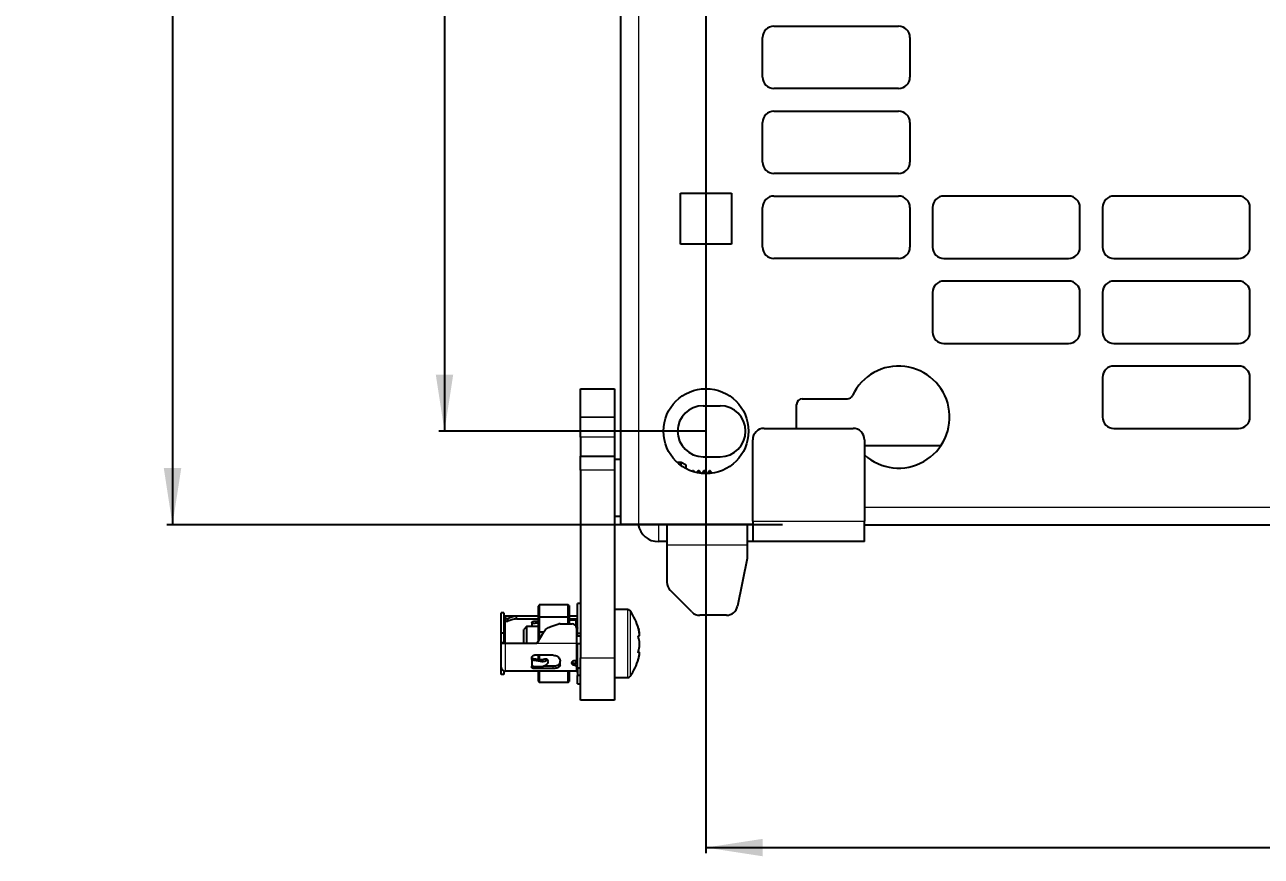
# Model space of a CAD drawing. Header units: millimetres. Extents: x -415 to 617, y -456 to 1988.
# Drawn here: x -415.1 to -196.9, y -301.2 to -154.4 of the extents above; entities that cross this region are included whole.
import ezdxf

# ---------------------------------------------------------------- set-up
doc = ezdxf.new("R2010")
doc.units = ezdxf.units.MM
doc.layers.add('FORMAT', color=7, linetype='Continuous')
doc.styles.add('SLDTEXTSTYLE0', font='TXT', dxfattribs={"width": 0.75})
doc.dimstyles.new('SLDDIMSTYLE0', dxfattribs={"dimtxt": 20, "dimasz": 10, "dimexe": 0, "dimexo": 0.0625, "dimgap": 5, "dimtad": 2, "dimdec": 1, "dimrnd": 1e-09, "dimzin": 12, "dimdsep": 46, "dimtxsty": 'SLDTEXTSTYLE0', "dimsah": 1, "dimcen": 0.09, "dimadec": 0, "dimazin": 3, "dimtfac": 1, "dimtofl": 0, "dimtmove": 0, "dimatfit": 3, "dimfxl": 0, "dimfrac": 2, "dimtolj": 1, "dimtzin": 12, "dimarcsym": 0})

# ---------------------------------------------------------------- blocks, each defined once
blk = doc.blocks.new('_D')
at = {"layer": 'FORMAT'}
for p, q in [((-281.37, 1840.35), (-390.01, 1840.35)), ((-389.01, 1840.35), (-389.01, -242.67)), ((-281.37, -242.67), (-390.01, -242.67))]:
    blk.add_line(p, q, dxfattribs=at)
for points in [[(-389.01, 1840.35), (-390.55, 1830.35), (-387.47, 1830.35)], [(-389.01, -242.67), (-387.47, -232.67), (-390.55, -232.67)]]:
    blk.add_solid(points, dxfattribs=at)
at = {"layer": 'FORMAT', "insert": (-414.79, 769.29), "char_height": 20, "attachment_point": 1, "rotation": 90, "style": 'SLDTEXTSTYLE0'}
blk.add_mtext('2083', dxfattribs=at)
blk = doc.blocks.new('_D_4')
at = {"layer": 'FORMAT'}
for p, q in [((-294.86, 798.83), (-294.86, -300.66)), ((-38.86, 798.83), (-38.86, -300.66)), ((-294.86, -299.66), (-38.86, -299.66))]:
    blk.add_line(p, q, dxfattribs=at)
for points in [[(-294.86, -299.66), (-284.86, -301.2), (-284.86, -298.12)], [(-38.86, -299.66), (-48.86, -298.12), (-48.86, -301.2)]]:
    blk.add_solid(points, dxfattribs=at)
at = {"layer": 'FORMAT', "insert": (-189.03, -273.88), "char_height": 20, "attachment_point": 1, "style": 'SLDTEXTSTYLE0'}
blk.add_mtext('256', dxfattribs=at)
blk = doc.blocks.new('_D_5')
at = {"layer": 'FORMAT'}
for p, q in [((-294.87, 1823.84), (-342.01, 1823.84)), ((-341.01, 1823.84), (-341.01, -226.16)), ((-294.87, -226.16), (-342.01, -226.16))]:
    blk.add_line(p, q, dxfattribs=at)
for points in [[(-341.01, 1823.84), (-342.55, 1813.84), (-339.47, 1813.84)], [(-341.01, -226.16), (-339.47, -216.16), (-342.55, -216.16)]]:
    blk.add_solid(points, dxfattribs=at)
at = {"layer": 'FORMAT', "insert": (-366.79, 769.29), "char_height": 20, "attachment_point": 1, "rotation": 90, "style": 'SLDTEXTSTYLE0'}
blk.add_mtext('2050', dxfattribs=at)

msp = doc.modelspace()

# ---------------------------------------------------------------- linework, layer by layer
at = {"color": 7, "linetype": 'Continuous', "lineweight": 25}
for p, q in [((-309.86, -242.66), (-309.86, 1840.34)), ((-282.86, -154.66), (-260.86, -154.66)), ((-284.86, -163.66), (-284.86, -156.66)), ((-258.86, -156.66), (-258.86, -163.66)), ((-260.86, -165.66), (-282.86, -165.66)), ((-282.86, -169.66), (-260.86, -169.66)), ((-284.86, -178.66), (-284.86, -171.66)), ((-258.86, -171.66), (-258.86, -178.66)), ((-260.86, -180.66), (-282.86, -180.66)), ((-299.36, -184.16), (-290.36, -184.16)), ((-299.36, -193.16), (-299.36, -184.16)), ((-290.36, -184.16), (-290.36, -193.16)), ((-282.86, -184.66), (-260.86, -184.66)), ((-230.86, -184.66), (-252.86, -184.66)), ((-200.86, -184.66), (-222.86, -184.66)), ((-284.86, -193.66), (-284.86, -186.66)), ((-258.86, -186.66), (-258.86, -193.66)), ((-254.86, -186.66), (-254.86, -193.66)), ((-228.86, -193.66), (-228.86, -186.66)), ((-224.86, -186.66), (-224.86, -193.66)), ((-198.86, -193.66), (-198.86, -186.66)), ((-290.36, -193.16), (-299.36, -193.16)), ((-260.86, -195.66), (-282.86, -195.66)), ((-252.86, -195.66), (-230.86, -195.66)), ((-222.86, -195.66), (-200.86, -195.66)), ((-230.86, -199.66), (-252.86, -199.66)), ((-200.86, -199.66), (-222.86, -199.66)), ((-254.86, -201.66), (-254.86, -208.66)), ((-228.86, -208.66), (-228.86, -201.66)), ((-224.86, -201.66), (-224.86, -208.66)), ((-198.86, -208.66), (-198.86, -201.66)), ((-252.86, -210.66), (-230.86, -210.66)), ((-222.86, -210.66), (-200.86, -210.66)), ((-200.86, -214.66), (-222.86, -214.66)), ((-224.86, -216.66), (-224.86, -223.66)), ((-198.86, -223.66), (-198.86, -216.66)), ((-317.01, -218.66), (-311.01, -218.66)), ((-317.01, -223.66), (-317.01, -218.66)), ((-311.01, -218.66), (-311.01, -223.66)), ((-295.36, -221.66), (-292.36, -221.66)), ((-278.86, -225.66), (-278.86, -221.42)), ((-277.86, -220.42), (-269.91, -220.42)), ((-317.01, -227.2), (-317.01, -223.66)), ((-317.01, -223.66), (-317.01, -223.66)), ((-311.01, -223.66), (-311.01, -227.2)), ((-311.01, -223.66), (-311.01, -223.66)), ((-284.61, -225.66), (-268.91, -225.66)), ((-222.86, -225.66), (-200.86, -225.66)), ((-317.01, -227.2), (-317.01, -230.55)), ((-311.01, -227.2), (-311.01, -230.55)), ((-286.61, -242.06), (-286.61, -227.66)), ((-266.91, -227.66), (-266.91, -242.06)), ((-266.91, -228.67), (-253.38, -228.67)), ((-317.01, -230.55), (-311.01, -230.55)), ((-317.01, -233.05), (-317.01, -230.55)), ((-311.01, -230.55), (-311.01, -233.05)), ((-309.86, -231.16), (-311.01, -231.16)), ((-295.36, -230.66), (-292.36, -230.66)), ((-317.01, -233.05), (-317.01, -266.16)), ((-311.01, -233.05), (-311.01, -266.16)), ((-299.23, -231.66), (-299.96, -231.66)), ((-298.36, -232.16), (-299.23, -231.66)), ((-299.23, -232.26), (-299.23, -231.66)), ((-298.36, -232.79), (-298.36, -232.16)), ((-297.23, -233.16), (-297.3, -233.25)), ((-297.09, -233.16), (-297.23, -233.16)), ((-297.23, -233.27), (-297.23, -233.16)), ((-296.95, -233.36), (-297.09, -233.16)), ((-297.09, -233.32), (-297.09, -233.16)), ((-296.23, -233.16), (-296.46, -233.49)), ((-296.09, -233.16), (-296.23, -233.16)), ((-296.23, -233.53), (-296.23, -233.16)), ((-295.78, -233.6), (-296.09, -233.16)), ((-296.09, -233.56), (-296.09, -233.16)), ((-295.23, -233.16), (-295.56, -233.63)), ((-295.09, -233.16), (-295.23, -233.16)), ((-295.23, -233.65), (-295.23, -233.16)), ((-294.74, -233.66), (-295.09, -233.16)), ((-295.09, -233.66), (-295.09, -233.16)), ((-294.23, -233.16), (-294.58, -233.65)), ((-294.11, -233.16), (-294.23, -233.16)), ((-294.23, -233.63), (-294.23, -233.16)), ((-293.86, -233.41), (-294.11, -233.16)), ((-294.11, -233.62), (-294.11, -233.16)), ((-293.86, -233.59), (-293.86, -233.41)), ((-311.01, -241.16), (-309.86, -241.16)), ((-286.61, -242.06), (-286.61, -245.66)), ((-266.91, -245.66), (-266.91, -242.06)), ((-306.76, -242.66), (-309.86, -242.66)), ((-301.76, -242.66), (-306.76, -242.66)), ((-301.76, -242.66), (-301.76, -246.26)), ((-287.61, -242.66), (-301.76, -242.66)), ((-287.61, -242.66), (-287.61, -246.26)), ((-286.61, -242.66), (-287.61, -242.66)), ((-266.91, -242.67), (-66.31, -242.67)), ((-301.76, -245.66), (-303.26, -245.66)), ((-301.76, -246.26), (-301.76, -252.83)), ((-286.61, -245.66), (-287.61, -245.66)), ((-287.61, -246.26), (-287.61, -248.66)), ((-266.91, -245.66), (-286.61, -245.66)), ((-287.61, -248.66), (-289.29, -257.05)), ((-297.35, -258.07), (-301.18, -254.24)), ((-324.3, -256.81), (-324.41, -257.04)), ((-324.41, -258.99), (-324.41, -257.04)), ((-324.3, -256.81), (-324.3, -258.96)), ((-319.21, -256.81), (-324.3, -256.81)), ((-319.21, -258.96), (-319.21, -256.81)), ((-319.01, -256.95), (-319.21, -256.81)), ((-319.01, -256.95), (-319.01, -258.98)), ((-317.01, -256.56), (-317.51, -256.56)), ((-317.51, -261.82), (-317.51, -256.56)), ((-330.51, -258.23), (-331.01, -258.23)), ((-331.01, -261.83), (-331.01, -258.23)), ((-330.51, -258.23), (-330.51, -261.83)), ((-328.31, -258.81), (-330.31, -258.81)), ((-329.81, -259.26), (-330.31, -259.26)), ((-330.31, -259.26), (-330.31, -259.72)), ((-329.81, -259.72), (-329.81, -259.26)), ((-328.31, -259.31), (-328.31, -258.81)), ((-324.41, -258.81), (-328.31, -258.81)), ((-328.31, -259.31), (-324.41, -259.31)), ((-324.3, -258.96), (-324.41, -258.99)), ((-324.41, -261.66), (-324.41, -258.99)), ((-324.3, -258.96), (-324.3, -261.66)), ((-319.21, -258.96), (-324.3, -258.96)), ((-319.21, -260.16), (-319.21, -258.96)), ((-319.01, -258.98), (-319.21, -258.96)), ((-317.71, -258.81), (-319.01, -258.81)), ((-319.01, -258.98), (-319.01, -260.16)), ((-319.01, -259.31), (-317.71, -259.31)), ((-317.81, -259.51), (-319.01, -259.51)), ((-317.81, -259.51), (-317.81, -260.53)), ((-308.69, -257.66), (-311.01, -257.66)), ((-291.25, -258.66), (-295.93, -258.66)), ((-330.51, -261.83), (-331.01, -261.83)), ((-331.01, -263.53), (-331.01, -261.83)), ((-330.51, -261.83), (-330.51, -263.53)), ((-330.31, -259.72), (-329.81, -259.72)), ((-326.51, -260.66), (-327.01, -261.16)), ((-327.01, -263.66), (-327.01, -261.16)), ((-324.41, -260.66), (-326.51, -260.66)), ((-326.51, -260.66), (-326.51, -263.66)), ((-325.61, -259.95), (-325.61, -260.12)), ((-325.61, -260.12), (-324.41, -260)), ((-325.61, -260.12), (-325.61, -260.66)), ((-325.11, -259.72), (-324.41, -259.72)), ((-323.56, -261.66), (-324.71, -263.66)), ((-324.3, -261.66), (-324.41, -261.66)), ((-324.41, -263.14), (-324.41, -261.66)), ((-323.56, -261.66), (-324.3, -261.66)), ((-324.3, -261.66), (-324.3, -262.94)), ((-320.61, -260.16), (-318.46, -260.16)), ((-317.81, -260.21), (-317.71, -260.21)), ((-317.51, -260.66), (-317.75, -260.66)), ((-317.71, -260.91), (-317.71, -263.66)), ((-317.51, -261.82), (-317.01, -261.82)), ((-317.51, -262.35), (-317.51, -261.82)), ((-306.62, -261.81), (-306.59, -261.81)), ((-330.51, -263.53), (-331.01, -263.53)), ((-331.01, -263.66), (-331.01, -263.53)), ((-330.31, -263.66), (-331.01, -263.66)), ((-331.01, -267.81), (-331.01, -263.66)), ((-330.51, -263.53), (-330.51, -263.66)), ((-324.71, -263.66), (-330.31, -263.66)), ((-317.51, -262.22), (-317.71, -262.21)), ((-317.51, -263.66), (-317.71, -263.66)), ((-317.01, -262.35), (-317.51, -262.35)), ((-317.51, -267.98), (-317.51, -263.66)), ((-317.51, -263.66), (-317.01, -263.66)), ((-325.61, -266.48), (-325.61, -266.15)), ((-321.81, -265.71), (-325.11, -265.71)), ((-324.41, -266.43), (-324.41, -265.71)), ((-324.3, -265.71), (-324.3, -266.48)), ((-317.01, -273.66), (-317.01, -266.16)), ((-311.01, -266.16), (-311.01, -273.66)), ((-306.66, -265.19), (-306.81, -265.19)), ((-331.01, -269.09), (-331.01, -267.81)), ((-325.61, -266.48), (-325.61, -267.61)), ((-325.61, -267.82), (-325.61, -267.61)), ((-321.81, -268.05), (-325.11, -268.05)), ((-323.53, -267.6), (-321.81, -267.6)), ((-322.73, -266.71), (-322.96, -266.42)), ((-322.68, -266.85), (-322.68, -266.88)), ((-320.61, -267.41), (-320.61, -266.73)), ((-318.51, -267.15), (-318.51, -267.03)), ((-317.96, -266.61), (-317.71, -266.61)), ((-317.96, -267.11), (-317.71, -267.11)), ((-317.96, -267.51), (-317.71, -267.51)), ((-317.81, -266.61), (-317.81, -267.11)), ((-317.81, -266.66), (-317.55, -266.66)), ((-317.01, -267.98), (-317.51, -267.98)), ((-317.51, -267.98), (-317.51, -269.29)), ((-330.51, -269.09), (-331.01, -269.09)), ((-330.51, -268.48), (-330.51, -269.09)), ((-328.31, -268.51), (-330.31, -268.51)), ((-317.71, -268.51), (-328.31, -268.51)), ((-324.41, -270.28), (-324.41, -268.51)), ((-324.41, -270.28), (-324.3, -270.5)), ((-324.3, -268.51), (-324.3, -270.5)), ((-319.21, -270.5), (-324.3, -270.5)), ((-319.21, -270.5), (-319.21, -268.51)), ((-319.21, -270.5), (-319.01, -270.37)), ((-319.01, -268.51), (-319.01, -270.37)), ((-317.51, -270.76), (-317.51, -269.29)), ((-317.01, -269.29), (-317.51, -269.29)), ((-311.01, -269.66), (-308.69, -269.66)), ((-317.51, -270.76), (-317.01, -270.76)), ((-311.01, -273.66), (-317.01, -273.66))]:
    msp.add_line(p, q, dxfattribs=at)
at = {"color": 8, "linetype": 'Continuous', "lineweight": 18}
for p, q in [((-306.76, 1840.34), (-306.76, -242.66)), ((-317.01, -223.66), (-311.01, -223.66)), ((-311.01, -223.66), (-317.01, -223.66)), ((-311.01, -227.2), (-317.01, -227.2)), ((-311.01, -233.05), (-317.01, -233.05)), ((-266.91, -239.57), (-66.31, -239.57)), ((-286.61, -242.06), (-266.91, -242.06)), ((-303.26, -242.66), (-303.26, -245.66)), ((-287.61, -246.26), (-301.76, -246.26)), ((-317.71, -260.21), (-317.71, -259.31)), ((-308.69, -257.66), (-308.69, -263.93)), ((-308.25, -257.89), (-308.25, -263.92)), ((-330.31, -259.72), (-330.31, -263.66)), ((-330.31, -263.66), (-330.31, -268.51)), ((-317.71, -263.66), (-324.71, -263.66)), ((-317.71, -266.61), (-317.71, -263.66)), ((-308.69, -263.93), (-308.69, -269.66)), ((-308.25, -263.92), (-308.25, -269.43)), ((-317.01, -266.16), (-311.01, -266.16)), ((-325.11, -267.6), (-325.11, -268.05)), ((-321.81, -268.05), (-321.81, -267.6)), ((-317.96, -267.11), (-317.96, -267.51)), ((-317.71, -268.51), (-317.71, -267.51))]:
    msp.add_line(p, q, dxfattribs=at)
at = {"color": 7, "linetype": 'Continuous', "lineweight": 25, "flags": 128}
for points in [[(-330.31, -258.81), (-330.45, -258.82), (-330.51, -258.84)], [(-317.51, -259.28), (-317.57, -259.3), (-317.71, -259.31)], [(-317.51, -260.18), (-317.57, -260.2), (-317.71, -260.21)], [(-306.59, -261.76), (-306.71, -261.24), (-306.78, -260.99)], [(-306.78, -266.36), (-306.71, -266.09), (-306.6, -265.58)], [(-317.81, -266.78), (-317.77, -266.7), (-317.75, -266.66)], [(-317.51, -266.73), (-317.52, -266.71), (-317.53, -266.69), (-317.55, -266.67), (-317.57, -266.65), (-317.6, -266.63), (-317.64, -266.62), (-317.67, -266.61), (-317.71, -266.61)], [(-317.51, -267.13), (-317.57, -267.12), (-317.71, -267.11)]]:
    msp.add_lwpolyline(points, dxfattribs=at)
at = {"color": 7, "linetype": 'Continuous', "lineweight": 25}
msp.add_circle((-294.86, -226.16), 7.5, dxfattribs=at)
for centre, radius, start, end in [((-282.86, -156.66), 2, 90, 180), ((-260.86, -156.66), 2, 0, 90), ((-282.86, -163.66), 2, 180, 270), ((-260.86, -163.66), 2, 270, 0), ((-282.86, -171.66), 2, 90, 180), ((-260.86, -171.66), 2, 0, 90), ((-282.86, -178.66), 2, 180, 270), ((-260.86, -178.66), 2, 270, 0), ((-282.86, -186.66), 2, 90, 180), ((-260.86, -186.66), 2, 0, 90), ((-252.86, -186.66), 2, 90, 180), ((-230.86, -186.66), 2, 0, 90), ((-222.86, -186.66), 2, 90, 180), ((-200.86, -186.66), 2, 0, 90), ((-282.86, -193.66), 2, 180, 270), ((-260.86, -193.66), 2, 270, 0), ((-252.86, -193.66), 2, 180, 270), ((-230.86, -193.66), 2, 270, 0), ((-222.86, -193.66), 2, 180, 270), ((-200.86, -193.66), 2, 270, 0), ((-252.86, -201.66), 2, 90, 180), ((-230.86, -201.66), 2, 0, 90), ((-222.86, -201.66), 2, 90, 180), ((-200.86, -201.66), 2, 0, 90), ((-252.86, -208.66), 2, 180, 270), ((-230.86, -208.66), 2, 270, 0), ((-222.86, -208.66), 2, 180, 270), ((-200.86, -208.66), 2, 270, 0), ((-260.86, -223.67), 9, 227.7612, 154.8493), ((-222.86, -216.66), 2, 90, 180), ((-200.86, -216.66), 2, 0, 90), ((-269.91, -219.42), 1, 270, 334.8493), ((-295.36, -226.16), 4.5, 90, 270), ((-292.36, -226.16), 4.5, 270, 90), ((-277.86, -221.42), 1, 90, 180), ((-222.86, -223.66), 2, 180, 270), ((-200.86, -223.66), 2, 270, 0), ((-284.61, -227.66), 2, 90, 180), ((-268.91, -227.66), 2, 0, 90), ((-303.26, -242.06), 3.6, 189.5941, 270), ((-299.76, -252.83), 2, 180, 225), ((-291.25, -256.66), 2, 270, 348.6901), ((-330.31, -259.51), 0.2, 90, 180), ((-317.71, -258.61), 0.2, 270, 0), ((-308.69, -258.2), 0.54, 35.2515, 90), ((-316.41, -263.66), 10, 15.4963, 35.2515), ((-295.93, -256.66), 2, 225, 270), ((-320.61, -260.91), 0.75, 90, 105.0484), ((-318.46, -260.91), 0.75, 0, 90), ((-317.61, -260.58), 0.0996, 305.5332, 356.0721), ((-330.31, -267.81), 0.7, 180, 270), ((-317.69, -267.69), 0.183, 7.3339, 95.8124), ((-316.41, -263.66), 10, 324.7485, 344.3485), ((-317.71, -268.71), 0.2, 0, 90), ((-308.69, -269.12), 0.54, 270, 324.7485)]:
    msp.add_arc(centre, radius, start, end, dxfattribs=at)
for points, knots in [([(-330.31, -258.81), (-330.31, -258.84), (-330.31, -258.9), (-330.31, -259.15), (-330.31, -259.26)], [0, 0, 0, 0, 0.559866, 1, 1, 1, 1]), ([(-328.31, -258.81), (-328.59, -258.84), (-329.09, -258.9), (-329.59, -259.15), (-329.81, -259.26)], [0, 0, 0, 0, 0.5599109, 1, 1, 1, 1]), ([(-328.31, -259.31), (-328.59, -259.33), (-329.09, -259.38), (-329.59, -259.61), (-329.81, -259.72)], [0, 0, 0, 0, 0.559868, 1, 1, 1, 1]), ([(-325.61, -259.95), (-325.61, -259.92), (-325.6, -259.87), (-325.51, -259.8), (-325.38, -259.75), (-325.24, -259.72), (-325.15, -259.72), (-325.11, -259.72)], [0, 0, 0, 0, 0.214295, 0.42863, 0.64223, 0.856153, 1, 1, 1, 1]), ([(-323.56, -261.66), (-323.39, -261.44), (-323.04, -261), (-322.05, -260.53), (-321.29, -260.32), (-320.81, -260.18)], [0, 0, 0, 0, 0.254027, 0.526591, 1, 1, 1, 1]), ([(-317.51, -260.88), (-317.51, -260.89), (-317.51, -260.91), (-317.53, -260.94), (-317.57, -260.97), (-317.65, -260.98), (-317.7, -260.99), (-317.72, -261)], [0, 0, 0, 0, 0.187462, 0.362386, 0.517277, 0.750642, 1, 1, 1, 1]), ([(-306.81, -266.46), (-306.81, -266.46), (-306.81, -266.45), (-306.8, -266.43), (-306.76, -266.28), (-306.68, -265.96), (-306.61, -265.59), (-306.58, -265.31), (-306.6, -265.16), (-306.68, -265.2), (-306.76, -265.22), (-306.79, -265.22), (-306.81, -265.2), (-306.81, -265.18), (-306.81, -265.16), (-306.81, -265.13), (-306.8, -265.07), (-306.74, -264.83), (-306.65, -264.47), (-306.58, -263.98), (-306.59, -263.48), (-306.65, -263.05), (-306.73, -262.73), (-306.79, -262.51), (-306.8, -262.44), (-306.81, -262.39), (-306.81, -262.37), (-306.81, -262.34), (-306.8, -262.32), (-306.76, -262.28), (-306.67, -262.29), (-306.61, -262.26), (-306.58, -262.11), (-306.61, -261.79), (-306.68, -261.4), (-306.76, -261.06), (-306.8, -260.92), (-306.81, -260.88), (-306.81, -260.86), (-306.81, -260.86), (-306.81, -260.87), (-306.8, -260.9), (-306.76, -261.03), (-306.73, -261.17), (-306.71, -261.26)], [0, 0, 0, 0, 0.002669, 0.006422, 0.016822, 0.063309, 0.118617, 0.153644, 0.188957, 0.265945, 0.291246, 0.303925, 0.310299, 0.31305, 0.315831, 0.318218, 0.322425, 0.335452, 0.396277, 0.457638, 0.493644, 0.54503, 0.602606, 0.617005, 0.624239, 0.627149, 0.630093, 0.632606, 0.636406, 0.647212, 0.695726, 0.751897, 0.78647, 0.821241, 0.889001, 0.922439, 0.936242, 0.940574, 0.943357, 0.945726, 0.94809, 0.952284, 0.965237, 1, 1, 1, 1]), ([(-306.59, -261.8), (-306.59, -261.8), (-306.58, -261.81), (-306.59, -261.76), (-306.59, -261.75)], [0, 0, 0, 0, 0.963374, 1, 1, 1, 1]), ([(-317.51, -261.95), (-317.51, -261.96), (-317.51, -261.97), (-317.53, -262), (-317.57, -262.02), (-317.64, -262.01), (-317.69, -262.01), (-317.71, -262.01)], [0, 0, 0, 0, 0.195302, 0.377541, 0.538909, 0.761383, 1, 1, 1, 1]), ([(-325.61, -266.15), (-325.61, -266.1), (-325.6, -266.01), (-325.51, -265.87), (-325.38, -265.77), (-325.24, -265.72), (-325.15, -265.71), (-325.11, -265.71)], [0, 0, 0, 0, 0.214373, 0.428779, 0.642592, 0.856666, 1, 1, 1, 1]), ([(-325.61, -266.19), (-325.18, -266.28), (-324.59, -266.42), (-323.78, -266.53), (-323.49, -266.41), (-323.34, -266.35)], [0, 0, 0, 0, 0.56666, 0.780905, 1, 1, 1, 1]), ([(-321.81, -265.71), (-321.68, -265.72), (-321.41, -265.74), (-321.05, -265.93), (-320.78, -266.19), (-320.63, -266.48), (-320.62, -266.66), (-320.61, -266.73)], [0, 0, 0, 0, 0.213238, 0.42649, 0.63916, 0.849598, 1, 1, 1, 1]), ([(-325.61, -266.48), (-325.11, -266.58), (-324.44, -266.73), (-323.55, -266.84), (-323.24, -266.72), (-323.09, -266.66)], [0, 0, 0, 0, 0.587693, 0.790818, 1, 1, 1, 1]), ([(-325.61, -267.61), (-325.11, -267.67), (-324.44, -267.75), (-323.55, -267.65), (-323.24, -267.48), (-323.09, -267.39)], [0, 0, 0, 0, 0.587693, 0.790818, 1, 1, 1, 1]), ([(-325.11, -268.05), (-325.17, -268.05), (-325.28, -268.05), (-325.43, -268.01), (-325.54, -267.95), (-325.6, -267.89), (-325.61, -267.84), (-325.61, -267.82)], [0, 0, 0, 0, 0.214445, 0.428893, 0.643239, 0.857188, 1, 1, 1, 1]), ([(-323.34, -266.35), (-323.29, -266.34), (-323.19, -266.31), (-323.08, -266.33), (-323.02, -266.36), (-323, -266.38)], [0, 0, 0, 0, 0.369126, 0.738256, 1, 1, 1, 1]), ([(-322.68, -266.85), (-322.69, -266.81), (-322.7, -266.74), (-322.77, -266.66), (-322.88, -266.63), (-323, -266.63), (-323.07, -266.65), (-323.09, -266.66)], [0, 0, 0, 0, 0.225883, 0.451767, 0.67765, 0.903524, 1, 1, 1, 1]), ([(-323.09, -267.39), (-323.04, -267.36), (-322.94, -267.31), (-322.82, -267.19), (-322.73, -267.06), (-322.69, -266.95), (-322.69, -266.9), (-322.68, -266.88)], [0, 0, 0, 0, 0.225867, 0.451734, 0.677598, 0.903479, 1, 1, 1, 1]), ([(-322.96, -266.42), (-322.97, -266.41), (-322.98, -266.39), (-323, -266.38), (-323, -266.38)], [0, 0, 0, 0, 0.872289, 1, 1, 1, 1]), ([(-321.81, -267.6), (-321.68, -267.6), (-321.41, -267.58), (-321.05, -267.49), (-320.78, -267.34), (-320.63, -267.15), (-320.62, -267), (-320.61, -266.94)], [0, 0, 0, 0, 0.212875, 0.425767, 0.637937, 0.847353, 1, 1, 1, 1]), ([(-320.61, -267.41), (-320.62, -267.49), (-320.65, -267.66), (-320.85, -267.85), (-321.15, -267.98), (-321.48, -268.04), (-321.71, -268.05), (-321.81, -268.05)], [0, 0, 0, 0, 0.2128333, 0.4258501, 0.6355415, 0.8465873, 1, 1, 1, 1]), ([(-318.51, -267.03), (-318.51, -266.98), (-318.49, -266.89), (-318.4, -266.77), (-318.26, -266.67), (-318.11, -266.62), (-318, -266.61), (-317.96, -266.61)], [0, 0, 0, 0, 0.2143054, 0.4286504, 0.6422794, 0.8562229, 1, 1, 1, 1]), ([(-317.96, -267.51), (-318.02, -267.5), (-318.15, -267.5), (-318.31, -267.44), (-318.44, -267.35), (-318.5, -267.25), (-318.51, -267.18), (-318.51, -267.15)], [0, 0, 0, 0, 0.214393, 0.428789, 0.643061, 0.856854, 1, 1, 1, 1]), ([(-318.47, -266.88), (-318.45, -266.92), (-318.4, -266.99), (-318.26, -267.06), (-318.11, -267.1), (-318, -267.11), (-317.96, -267.11)], [0, 0, 0, 0, 0.252501, 0.531568, 0.811143, 1, 1, 1, 1])]:
    msp.add_open_spline(points, degree=3, knots=knots, dxfattribs=at)
at = {"color": 8, "linetype": 'Continuous', "lineweight": 18}
msp.add_open_spline([(-323.09, -266.66), (-323.13, -266.61), (-323.2, -266.52), (-323.28, -266.42), (-323.32, -266.37), (-323.34, -266.35)], degree=3, knots=[0, 0, 0, 0, 0.502362, 0.815418, 1, 1, 1, 1], dxfattribs=at)

# ---------------------------------------------------------------- dimensions: what is measured, and where the dimension line sits
at = {"layer": 'FORMAT'}
for base, p1, p2, angle, picture, middle in [((-389.01, -242.67), (-281.36, 1840.35), (-281.36, -242.67), 90, '_D', (-389.01, 798.84)), ((-341.01, -226.16), (-294.86, 1823.84), (-294.86, -226.16), 90, '_D_5', (-341.01, 798.84)), ((-38.86, -299.66), (-294.86, 798.84), (-38.86, 798.84), 0, '_D_4', (-166.86, -299.66))]:
    dim = msp.add_linear_dim(base=base, p1=p1, p2=p2, angle=angle, dimstyle='SLDDIMSTYLE0', dxfattribs=at)
    dim.commit()
    dim.dimension.update_dxf_attribs({"geometry": picture, "text_midpoint": middle, "dimtype": 160})

doc.saveas('drawing.dxf')
